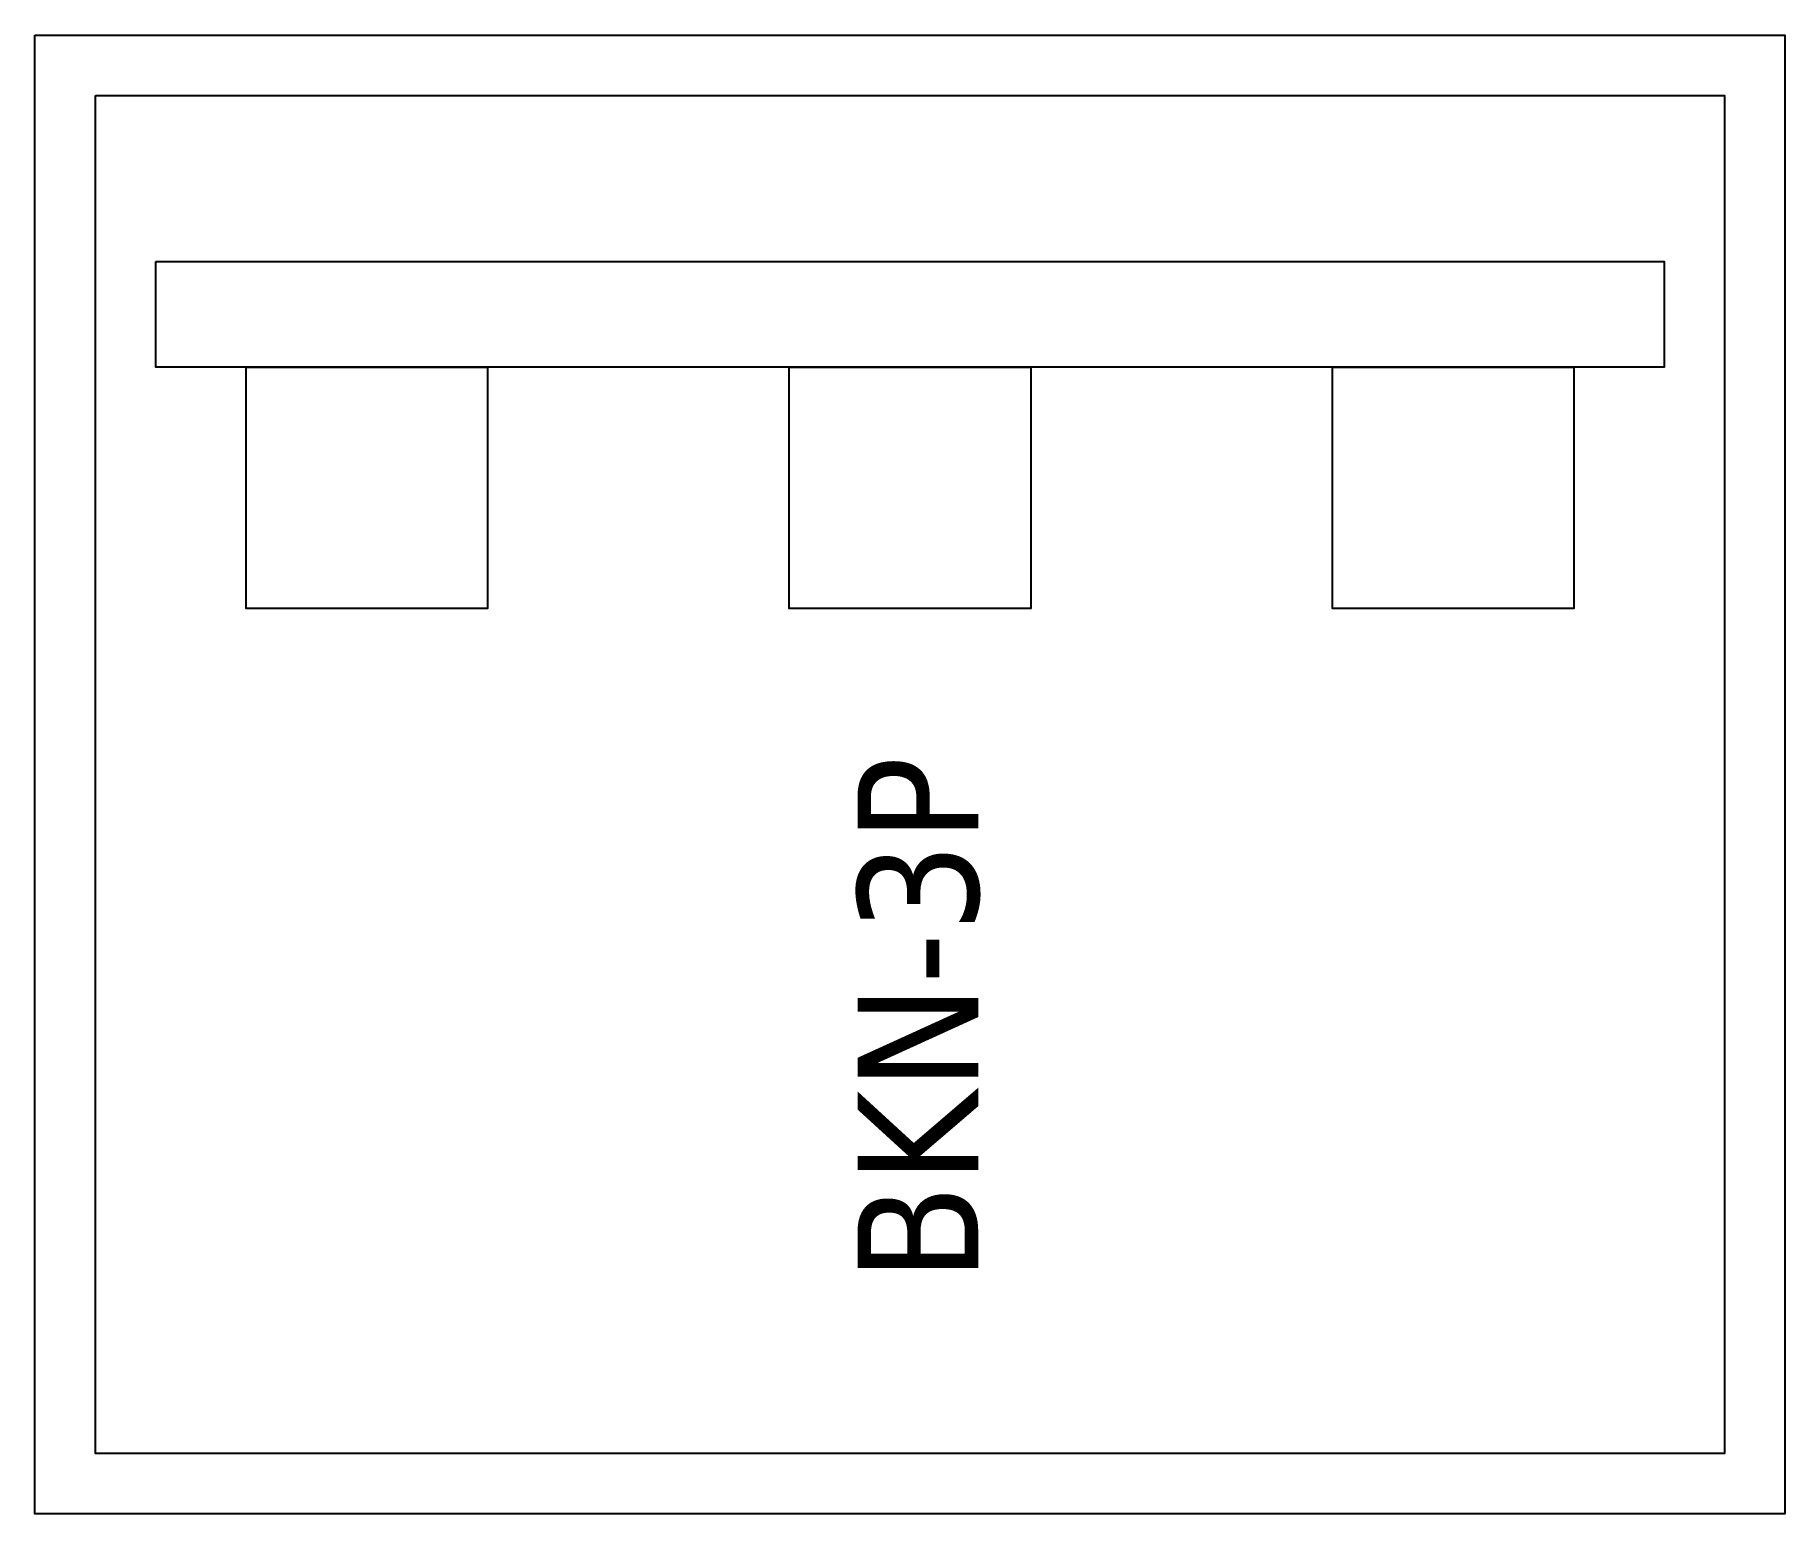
# Model space of a CAD drawing. Header units: millimetres. Extents: x 0 to 58, y 0 to 49.
import ezdxf

# ---------------------------------------------------------------- set-up
doc = ezdxf.new("R2010")
doc.units = ezdxf.units.MM
doc.styles.add('Tahoma (Input Text)', font='tahoma.ttf')

# ---------------------------------------------------------------- blocks, each defined once
blk = doc.blocks.new('*U88')
at = {"color": 1}
blk.add_lwpolyline([(-545.888, -2670.335), (-487.888, -2670.335), (-487.888, -2719.335), (-545.888, -2719.335)], close=True, dxfattribs=at)
at = {"color": 3}
blk.add_lwpolyline([(-543.888, -2672.335), (-489.888, -2672.335), (-489.888, -2717.335), (-543.888, -2717.335)], close=True, dxfattribs=at)
for points in [[(-541.888, -2677.835), (-491.888, -2677.835), (-491.888, -2681.335), (-541.888, -2681.335)], [(-538.888, -2681.335), (-530.888, -2681.335), (-530.888, -2689.335), (-538.888, -2689.335)], [(-520.888, -2681.335), (-512.888, -2681.335), (-512.888, -2689.335), (-520.888, -2689.335)], [(-502.888, -2681.335), (-494.888, -2681.335), (-494.888, -2689.335), (-502.888, -2689.335)]]:
    blk.add_lwpolyline(points, close=True)
at = {"insert": (-518.627, -2711.643), "char_height": 4, "attachment_point": 1, "rotation": 90, "style": 'Tahoma (Input Text)'}
blk.add_mtext_dynamic_manual_height_columns('BKN-3P', width=23.32248, gutter_width=1, heights=[0], dxfattribs=at)

msp = doc.modelspace()

# ---------------------------------------------------------------- block references
msp.add_blockref('*U88', (545.888, 2719.335))

doc.saveas('drawing.dxf')
